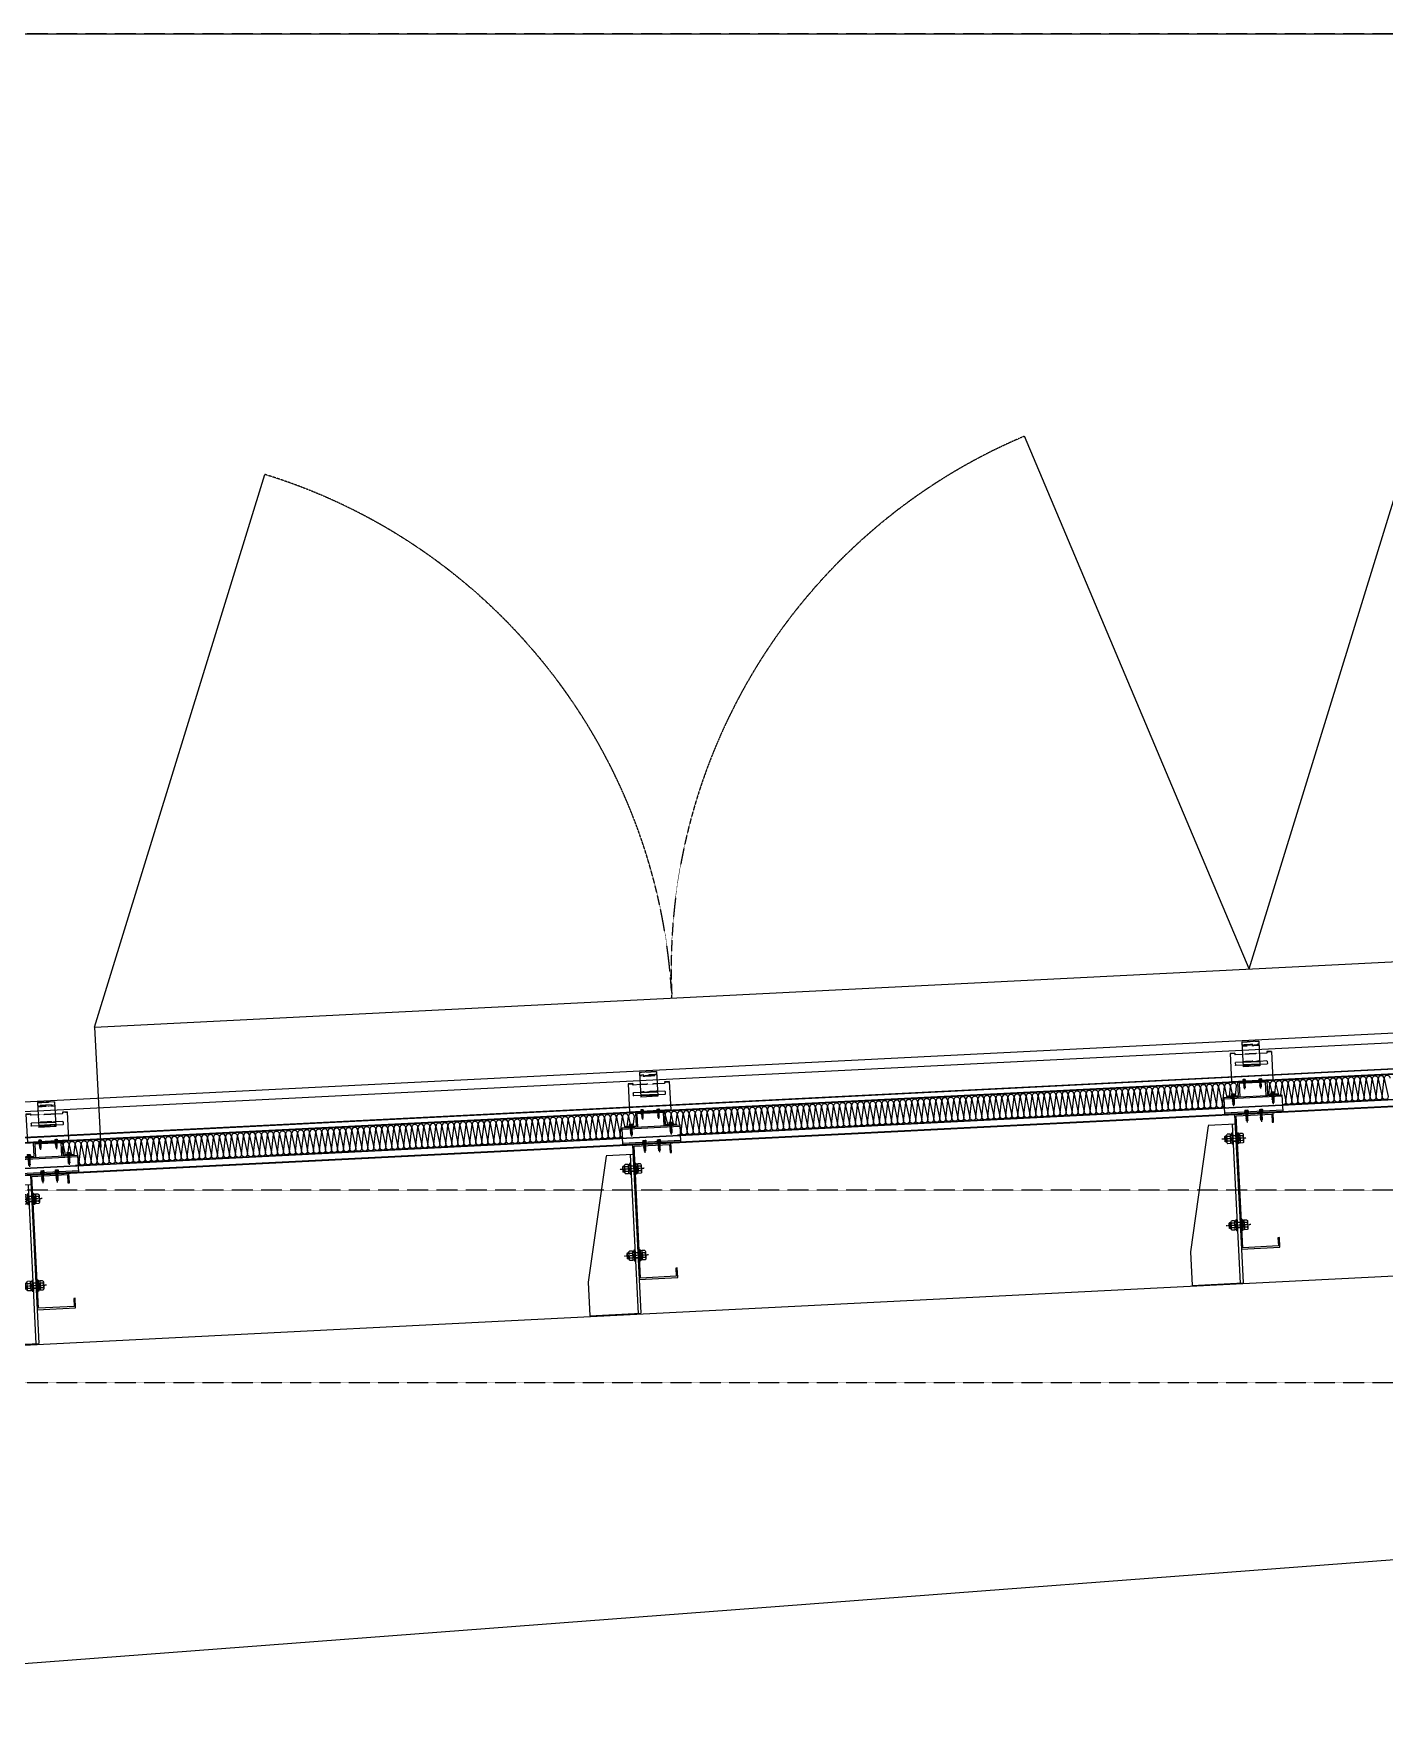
# Model space of a CAD drawing. Extents: x -599358 to 2865263, y -1062760 to 486533.
# Drawn here: x 981004 to 983808, y -666643 to -663143 of the extents above; entities that cross this region are included whole.
import ezdxf

# ---------------------------------------------------------------- set-up
doc = ezdxf.new("R2010")
doc.units = 0
for name, pattern in [('__DASH', [0.35, 0.25, -0.1]), ('CENTER', [2, 1.25, -0.25, 0.25, -0.25]), ('CENTER2', [28.575, 19.05, -3.175, 3.175, -3.175]), ('CONTINUOUS0', [0]), ('CONTINUOUS1', [0]), ('DASH', [0.35, 0.25, -0.1]), ('DOTE', [2.42, 2, -0.2, 0.02, -0.2])]:
    doc.linetypes.add(name, pattern=pattern)
for name, color, linetype in [('003_THICK', 7, 'CONTINUOUS1'), ('004_THIN', 6, 'CONTINUOUS0'), ('A-AXIS-DOTE', 14, 'DOTE'), ('A-LIN-V', 9, 'Continuous'), ('BWM', 8, 'Continuous'), ('PJ', 151, 'Continuous'), ('SEAMLOK75 - SHEET', 6, 'Continuous'), ('ZX', 1, 'CENTER2')]:
    doc.layers.add(name, color=color, linetype=linetype)
for name, color, linetype, lineweight in [('C18', 4, 'CENTER', 13), ('S-dim', 81, 'Continuous', 0), ('粗', 7, 'Continuous', 50), ('紧固件', 4, 'Continuous', 13)]:
    doc.layers.add(name, color=color, linetype=linetype, lineweight=lineweight)

# ---------------------------------------------------------------- blocks, each defined once
blk = doc.blocks.new('1231534634654')
at = {"layer": 'A-LIN-V'}
blk.add_line((-1777491.8, 580830.9), (-1777504.3, 580581.2), dxfattribs=at)
for points in [[(-1777491.8, 580830.9), (-1777025.2, 581936.5)], [(-1775094.8, 580710.3), (-1775448, 581857.1)], [(-1775094.8, 580710.3), (-1774628.2, 581815.9)], [(-1772697.8, 580589.7), (-1773051.1, 581736.5)], [(-1777491.8, 580830.9), (-1772697.8, 580589.7)], [(-1772710.4, 580340), (-1772697.8, 580589.7)]]:
    blk.add_lwpolyline(points, dxfattribs=at)
at = {"layer": 'A-LIN-V', "linetype": 'DASH'}
for centre, start, end in [((-1777491.8, 580830.9), 357.1196, 67.1196), ((-1775094.8, 580710.3), 107.1196, 177.1196), ((-1775094.8, 580710.3), 357.1196, 67.1196), ((-1772697.8, 580589.7), 107.1196, 177.1196)]:
    blk.add_arc(centre, 1200, start, end, dxfattribs=at)
blk = doc.blocks.new('42432')
at = {"layer": 'A-LIN-V', "rotation": 5.760755105663479}
blk.add_blockref('1231534634654', (125748.8, 181213.9), dxfattribs=at)
blk = doc.blocks.new('55555')
at = {"layer": 'A-LIN-V', "color": 4}
for p, q in [((350, 700), (8250, 1100)), ((350, 0), (8250, 600))]:
    blk.add_line(p, q, dxfattribs=at)
blk = doc.blocks.new('34t65')
at = {"color": 2, "ltscale": 50}
for p, q in [((1430037, 238183.4), (1430157, 238183.4)), ((1430037, 238148.4), (1430037, 238183.4)), ((1430037, 238180.9), (1430157, 238180.9)), ((1430157, 238183.4), (1430157, 238148.4)), ((1430157, 238150.9), (1430037, 238150.9)), ((1430157, 238148.4), (1430037, 238148.4))]:
    blk.add_line(p, q, dxfattribs=at)
blk = doc.blocks.new('*U1726')
at = {"layer": 'PJ'}
for p, q in [((-4.4, 0.5), (-4.4, 0)), ((4.4, 0), (-4.4, 0)), ((-4.1, 0.8), (-3.1, 1)), ((4.1, 0.8), (-4.1, 0.8)), ((-3.1, 3.9), (-3.1, 1)), ((3.1, 1), (-3.1, 1)), ((2.3, 4.2), (-2.3, 4.2)), ((-2, 0.8), (-1.5, 1)), ((-1.5, 3.9), (-1.5, 1)), ((-1.5, 0), (-1.5, -1.6)), ((1.5, 3.9), (1.5, 1)), ((2.2, 0.8), (1.5, 1)), ((1.5, 0), (1.5, -1.1)), ((3.1, 3.9), (3.1, 1)), ((4.1, 0.8), (3.1, 1)), ((4.4, 0.5), (4.4, 0)), ((-2.1, -1.9), (2.1, -1.4)), ((-2.1, -1.9), (-1.5, -1.6)), ((-2.1, -1.9), (-1.5, -2.2)), ((-2.1, -3.3), (2.1, -2.8)), ((-2.1, -3.3), (-1.5, -3)), ((-2.1, -3.3), (-1.5, -3.6)), ((-2.1, -4.7), (2.1, -4.2)), ((-2.1, -4.7), (-1.5, -4.4)), ((-2.1, -4.7), (-1.5, -5)), ((-2.1, -6.1), (2.1, -5.6)), ((-2.1, -6.1), (-1.5, -5.8)), ((-2.1, -6.1), (-1.5, -6.4)), ((-2.1, -7.5), (2.1, -7)), ((-2.1, -7.5), (-1.5, -7.2)), ((-2.1, -7.5), (-1.5, -7.8)), ((-2.1, -8.9), (2.1, -8.4)), ((-2.1, -8.9), (-1.5, -8.6)), ((-2.1, -8.9), (-1.5, -9.2)), ((-2.1, -10.3), (2.1, -9.8)), ((-2.1, -10.3), (-1.5, -10)), ((-2.1, -10.3), (-1.5, -10.6)), ((-2.1, -11.7), (2.1, -11.2)), ((-2.1, -11.7), (-1.5, -11.4)), ((-2.1, -11.7), (-1.5, -12)), ((-2.1, -13.1), (-1.5, -12.8)), ((-2.1, -13.1), (-1.1, -13)), ((-2.1, -13.1), (-1.5, -13.4)), ((-1.5, -1.6), (1.5, -1.1)), ((-1.5, -2.2), (1.5, -1.7)), ((-1.5, -2.2), (-1.5, -3)), ((-1.5, -3), (1.5, -2.5)), ((-1.5, -3.6), (1.5, -3.1)), ((-1.5, -3.6), (-1.5, -4.4)), ((-1.5, -4.4), (1.5, -3.9)), ((-1.5, -5), (1.5, -4.5)), ((-1.5, -5), (-1.5, -5.8)), ((-1.5, -5.8), (1.5, -5.3)), ((-1.5, -6.4), (1.5, -5.9)), ((-1.5, -6.4), (-1.5, -7.2)), ((-1.5, -7.2), (1.5, -6.7)), ((-1.5, -7.8), (1.5, -7.3)), ((-1.5, -7.8), (-1.5, -8.6)), ((-1.5, -8.6), (1.5, -8.1)), ((-1.5, -9.2), (1.5, -8.7)), ((-1.5, -9.2), (-1.5, -10)), ((-1.5, -10), (1.5, -9.5)), ((-1.5, -10.6), (1.5, -10.1)), ((-1.5, -10.6), (-1.5, -11.4)), ((-1.5, -11.4), (1.5, -10.9)), ((-1.5, -12), (1.5, -11.5)), ((-1.5, -12), (-1.5, -12.8)), ((-1.5, -12.8), (-1, -12.7)), ((-1.5, -13.4), (-1.5, -17.2)), ((-1.5, -13.4), (-1.3, -13.4)), ((0, -18.6), (-1.5, -17.2)), ((0, -18.6), (1.5, -17.2)), ((0.6, -12.4), (1.5, -12.3)), ((0.7, -12.8), (2.1, -12.6)), ((0.7, -13), (1.5, -12.9)), ((0.7, -13.8), (1.5, -13.7)), ((0.7, -14.2), (2.1, -14)), ((0.7, -14.4), (1.5, -14.3)), ((1.5, -0.3), (1.5, -1.1)), ((2.1, -1.4), (1.5, -1.1)), ((2.1, -1.4), (1.5, -1.7)), ((1.5, -1.7), (1.5, -2.5)), ((2.1, -2.8), (1.5, -2.5)), ((2.1, -2.8), (1.5, -3.1)), ((1.5, -3.1), (1.5, -3.9)), ((2.1, -4.2), (1.5, -3.9)), ((2.1, -4.2), (1.5, -4.5)), ((1.5, -4.5), (1.5, -5.3)), ((2.1, -5.6), (1.5, -5.3)), ((2.1, -5.6), (1.5, -5.9)), ((1.5, -5.9), (1.5, -6.7)), ((2.1, -7), (1.5, -6.7)), ((2.1, -7), (1.5, -7.3)), ((1.5, -7.3), (1.5, -8.1)), ((2.1, -8.4), (1.5, -8.1)), ((2.1, -8.4), (1.5, -8.7)), ((1.5, -8.7), (1.5, -9.5)), ((2.1, -9.8), (1.5, -9.5)), ((2.1, -9.8), (1.5, -10.1)), ((1.5, -10.1), (1.5, -10.9)), ((2.1, -11.2), (1.5, -10.9)), ((2.1, -11.2), (1.5, -11.5)), ((1.5, -11.5), (1.5, -12.3)), ((2.1, -12.6), (1.5, -12.3)), ((2.1, -12.6), (1.5, -12.9)), ((1.5, -12.9), (1.5, -13.7)), ((2.1, -14), (1.5, -13.7)), ((2.1, -14), (1.5, -14.3)), ((1.5, -14.3), (1.5, -17.2))]:
    blk.add_line(p, q, dxfattribs=at)
blk.add_lwpolyline([(0, -18.6), (0.7, -14.4), (0.7, -12.7, 0.417657), (0.4, -12.4, 0.097062), (-1, -12.7), (-1.5, -13.8)], format="xyb", dxfattribs=at)
for centre, radius, start, end in [((-4.1, 0.5), 0.3, 90, 180), ((-2.3, 3.3), 0.951, 35.4009, 144.5991), ((0, 1), 3.2, 61.0594, 118.9406), ((2.3, 3.3), 0.951, 35.4009, 144.5991), ((4.1, 0.5), 0.3, 0, 90)]:
    blk.add_arc(centre, radius, start, end, dxfattribs=at)
at = {"layer": 'ZX', "ltscale": 0.2}
blk.add_line((0, 4.9), (0, -21), dxfattribs=at)
blk = doc.blocks.new('A$C2F3B4A73')
at = {"layer": '粗', "lineweight": -2}
for p, q in [((0, 78.7), (9.6, 78.7)), ((0, 78.7), (0, 19.8)), ((9.6, 78.7), (9.6, 76.3)), ((10.4, 75.5), (25.2, 75.5)), ((25.2, 101.1), (60.4, 101.1)), ((25.2, 101.1), (25.2, 49.6)), ((60.4, 101.1), (60.4, 49.6)), ((60.4, 75.5), (75.2, 75.5)), ((76, 78.7), (85.6, 78.7)), ((76, 78.7), (76, 76.3)), ((85.6, 78.7), (85.6, 19.8)), ((9.6, 58.4), (9.6, 53.6)), ((10.4, 59.2), (25.2, 59.2)), ((10.4, 52.8), (25.2, 52.8)), ((25.2, 58.4), (60.4, 58.4)), ((25.2, 53.6), (60.4, 53.6)), ((25.2, 49.6), (60.4, 49.6)), ((60.4, 59.2), (75.2, 59.2)), ((60.4, 52.8), (75.2, 52.8)), ((76, 58.4), (76, 53.6)), ((0, 19.8), (85.6, 19.8)), ((0, 18.8), (0, 19.8)), ((0, 18.8), (85.6, 18.8)), ((14.4, 19.8), (14.4, 18.8)), ((71.2, 19.8), (71.2, 18.8)), ((85.6, 19.8), (85.6, 18.8))]:
    blk.add_line(p, q, dxfattribs=at)
at = {"layer": '粗', "linetype": 'DASH', "lineweight": -2}
for p, q in [((0, 77.7), (9.6, 77.7)), ((25.2, 100.6), (60.4, 100.6)), ((25.2, 94.7), (60.4, 94.7)), ((25.2, 92.3), (60.4, 92.3)), ((25.2, 75.5), (60.4, 75.5)), ((76, 77.7), (85.6, 77.7)), ((25.2, 60), (60.4, 60)), ((25.2, 59.2), (60.4, 59.2)), ((25.2, 52.8), (60.4, 52.8)), ((25.2, 52), (60.4, 52)), ((16, 19.8), (16, 18.8)), ((21.6, 19.8), (21.6, 18.8)), ((29.6, 19.8), (29.6, 18.8)), ((35.2, 19.8), (35.2, 18.8)), ((50.4, 19.8), (50.4, 18.8)), ((56, 19.8), (56, 18.8)), ((64, 19.8), (64, 18.8)), ((69.6, 19.8), (69.6, 18.8))]:
    blk.add_line(p, q, dxfattribs=at)
at = {"layer": '粗', "lineweight": -2}
for centre, start, end in [((10.4, 76.3), 180, 270), ((75.2, 76.3), 270, 0), ((10.4, 58.4), 90, 180), ((10.4, 53.6), 180, 270), ((75.2, 58.4), 0, 90), ((75.2, 53.6), 270, 0)]:
    blk.add_arc(centre, 0.8, start, end, dxfattribs=at)
at = {"layer": '紧固件', "color": 2, "yscale": 0.8, "zscale": 0.8}
for p, xscale in [((26.1, 19.8), 0.8), ((59.5, 19.8), -0.8)]:
    blk.add_blockref('*U1726', p, dxfattribs=dict(at, xscale=xscale))
blk = doc.blocks.new('A$C51791418')
blk.add_blockref('A$C2F3B4A73', (-42.8, -15.8))
blk = doc.blocks.new('*U1756')
at = {"layer": '003_THICK', "color": 2}
for points in [[(-11, 13.1, 0.611769), (-11, 6.5, 0.611769)], [(-11, 6.5, 0.305859), (-11, -6.5, 0.305859)], [(31.2, 6.5, 0.61177), (31.2, 13.1, 0.61177)], [(31.2, -6.5, 0.305858), (31.2, 6.5, 0.305858)], [(-11, -6.5, 0.611769), (-11, -13.1, 0.611769)], [(31.2, -13.1, 0.61177), (31.2, -6.5, 0.61177)]]:
    blk.add_lwpolyline(points, format="xyb", dxfattribs=at)
for points in [[(-13, 9.8), (-13, -9.8)], [(-11, 13.1), (-3, 13.1)], [(-11, 6.5), (-3, 6.5)], [(-3.6, 8), (-3.6, -8)], [(-3, 13.1), (-3, -13.1)], [(-3, 12.1), (1.1, 12.1)], [(-3, 0), (1.1, 4.1)], [(-3, -4.1), (1.1, 0)], [(1.1, 15), (4.1, 15)], [(1.1, 15), (1.1, -15)], [(4.1, 15), (4.1, -15)], [(4.1, 8), (16.1, 8)], [(16.1, 15), (16.1, -15)], [(16.1, 15), (19.1, 15)], [(19.1, 15), (19.1, -15)], [(19.1, 12.1), (23.2, 12.1)], [(19.1, 0), (23.2, 4.1)], [(23.2, 13.1), (23.2, -13.1)], [(23.2, 13.1), (31.2, 13.1)], [(23.2, 6.5), (31.2, 6.5)], [(33.2, 9.8), (33.2, -9.8)], [(33.2, 8), (37.5, 8)], [(37.5, 8), (37.5, -8)], [(37.5, 8), (39, 6.5)], [(39, 6.5), (39, -6.5)], [(-11, -6.5), (-3, -6.5)], [(-11, -13.1), (-3, -13.1)], [(-3, -12.1), (1.1, -12.1)], [(1.1, -15), (4.1, -15)], [(4.1, -8), (16.1, -8)], [(16.1, -15), (19.1, -15)], [(19.1, -4.1), (23.2, 0)], [(19.1, -12.1), (23.2, -12.1)], [(23.2, -6.5), (31.2, -6.5)], [(23.2, -13.1), (31.2, -13.1)], [(33.2, -8), (37.5, -8)], [(37.5, -8), (39, -6.5)]]:
    blk.add_lwpolyline(points, dxfattribs=at)
at = {"layer": '004_THIN', "color": 2}
for points in [[(-3.6, 6.5), (16.1, 6.5)], [(33.2, 6.5), (39, 6.5)], [(-3.6, -6.5), (16.1, -6.5)], [(33.2, -6.5), (39, -6.5)]]:
    blk.add_lwpolyline(points, dxfattribs=at)
at = {"layer": 'C18', "color": 1, "ltscale": 0.6}
blk.add_lwpolyline([(-21, 0), (47, 0)], dxfattribs=at)
blk = doc.blocks.new('*U1755')
at = {"layer": '003_THICK', "color": 2}
for points in [[(-11, 13.1, 0.611769), (-11, 6.5, 0.611769)], [(-11, 6.5, 0.305859), (-11, -6.5, 0.305859)], [(31.2, 6.5, 0.61177), (31.2, 13.1, 0.61177)], [(31.2, -6.5, 0.305858), (31.2, 6.5, 0.305858)], [(-11, -6.5, 0.611769), (-11, -13.1, 0.611769)], [(31.2, -13.1, 0.61177), (31.2, -6.5, 0.61177)]]:
    blk.add_lwpolyline(points, format="xyb", dxfattribs=at)
for points in [[(-13, 9.8), (-13, -9.8)], [(-11, 13.1), (-3, 13.1)], [(-11, 6.5), (-3, 6.5)], [(-3.6, 8), (-3.6, -8)], [(-3, 13.1), (-3, -13.1)], [(-3, 12.1), (1.1, 12.1)], [(-3, 0), (1.1, 4.1)], [(-3, -4.1), (1.1, 0)], [(1.1, 15), (4.1, 15)], [(1.1, 15), (1.1, -15)], [(4.1, 15), (4.1, -15)], [(4.1, 8), (16.1, 8)], [(16.1, 15), (16.1, -15)], [(16.1, 15), (19.1, 15)], [(19.1, 15), (19.1, -15)], [(19.1, 12.1), (23.2, 12.1)], [(19.1, 0), (23.2, 4.1)], [(23.2, 13.1), (23.2, -13.1)], [(23.2, 13.1), (31.2, 13.1)], [(23.2, 6.5), (31.2, 6.5)], [(33.2, 9.8), (33.2, -9.8)], [(33.2, 8), (37.5, 8)], [(37.5, 8), (37.5, -8)], [(37.5, 8), (39, 6.5)], [(39, 6.5), (39, -6.5)], [(-11, -6.5), (-3, -6.5)], [(-11, -13.1), (-3, -13.1)], [(-3, -12.1), (1.1, -12.1)], [(1.1, -15), (4.1, -15)], [(4.1, -8), (16.1, -8)], [(16.1, -15), (19.1, -15)], [(19.1, -4.1), (23.2, 0)], [(19.1, -12.1), (23.2, -12.1)], [(23.2, -6.5), (31.2, -6.5)], [(23.2, -13.1), (31.2, -13.1)], [(33.2, -8), (37.5, -8)], [(37.5, -8), (39, -6.5)]]:
    blk.add_lwpolyline(points, dxfattribs=at)
at = {"layer": '004_THIN', "color": 2}
for points in [[(-3.6, 6.5), (16.1, 6.5)], [(33.2, 6.5), (39, 6.5)], [(-3.6, -6.5), (16.1, -6.5)], [(33.2, -6.5), (39, -6.5)]]:
    blk.add_lwpolyline(points, dxfattribs=at)
at = {"layer": 'C18', "color": 1, "ltscale": 0.6}
blk.add_lwpolyline([(-21, 0), (47, 0)], dxfattribs=at)
blk = doc.blocks.new('1112')
at = {"color": 2}
blk.add_lwpolyline([(1432456, 238570.9), (1432478.5, 238570.9), (1432478.5, 238598.4), (1432538.5, 238598.4), (1432538.5, 238570.9), (1432561, 238570.9), (1432561, 238568.4), (1432536, 238568.4), (1432536, 238595.9), (1432481, 238595.9), (1432481, 238568.4), (1432456, 238568.4)], close=True, dxfattribs=at)
at = {"layer": 'S-dim', "ltscale": 10}
for p, q in [((1432412.5, 238511.6), (1432362.5, 238252.3)), ((1432412.5, 238512.7), (1432468.5, 238512.7)), ((1432462.5, 238511.6), (1432462.5, 238182.3)), ((1432362.5, 238252.3), (1432362.5, 238182.3)), ((1432468.5, 238252.3), (1432468.5, 238182.3)), ((1432362.5, 238182.3), (1432468.5, 238182.3))]:
    blk.add_line(p, q, dxfattribs=at)
at = {"layer": 'S-dim', "color": 6, "ltscale": 10}
blk.add_lwpolyline([(1432548.5, 238512.3), (1432548.5, 238532.3), (1432468.5, 238532.3), (1432468.5, 238252.3), (1432548.5, 238252.3), (1432548.5, 238272.3), (1432545.5, 238272.3), (1432545.5, 238255.3), (1432471.5, 238255.3), (1432471.5, 238529.3), (1432545.5, 238529.3), (1432545.5, 238512.3)], close=True, dxfattribs=at)
blk.add_blockref('34t65', (2411.5, 385))
at = {"xscale": -0.7500000000000001, "yscale": 0.7500000000000001, "zscale": 0.7500000000000001, "rotation": 359.9999999722328}
for name, p in [('*U1756', (1432474.6, 238482.3)), ('*U1755', (1432474.6, 238302.3))]:
    blk.add_blockref(name, p, dxfattribs=at)
at = {"layer": 'SEAMLOK75 - SHEET', "xscale": -1}
blk.add_blockref('A$C51791418', (1432508.5, 238596.4), dxfattribs=at)
at = {"layer": '紧固件', "xscale": -1.023999999801318, "yscale": 1.023999999801318, "zscale": 1.023999999801318}
for p in [(1432467.3, 238570.9), (1432549.8, 238570.9, 0), (1432493.5, 238535.9), (1432523.5, 238535.9)]:
    blk.add_blockref('*U1726', p, dxfattribs=at)

msp = doc.modelspace()

# ---------------------------------------------------------------- linework, layer by layer
at = {"color": 1, "ltscale": 50}
for p, q in [((987337.1, -665125.2), (979529.6, -665518)), ((987337.1, -665126.7), (979530.9, -665519.5))]:
    msp.add_line(p, q, dxfattribs=at)
at = {"color": 4, "ltscale": 50}
for p, q in [((979652.9, -665579.5), (987337.1, -665192.9, 0)), ((979653.4, -665564.5), (987337.1, -665177.9, 0)), ((979653.4, -665565.3), (987337.1, -665178.7, 0)), ((979653.4, -665578.7), (987337.1, -665192.1, 0))]:
    msp.add_line(p, q, dxfattribs=at)
at = {"color": 2, "ltscale": 50}
msp.add_line((979653.4, -665578.4), (987337.1, -665191.8, 0), dxfattribs=at)
at = {"layer": 'A-AXIS-DOTE', "linetype": '__DASH', "ltscale": 2}
for p, q in [((1070356.7, -663143.2), (970318.1, -663143.2)), ((1070356.7, -665543.2), (970318.1, -665543.2)), ((1070356.7, -665943.2), (970318.1, -665943.2))]:
    msp.add_line(p, q, dxfattribs=at)
at = {"layer": 'A-LIN-V'}
msp.add_line((978450.2, -663143.2), (1062246.2, -663143.2), dxfattribs=at)
at = {"layer": 'BWM', "elevation": 0}
for points in [[(983660.6, -665362.8, -0.414214), (983654.1, -665356.9), (983658.4, -665319.2, 1), (983645.9, -665319.8), (983654.1, -665356.9, -1), (983641.6, -665357.5), (983645.9, -665319.8, 1), (983633.4, -665320.4), (983641.6, -665357.5, -1), (983629.1, -665358.2), (983633.4, -665320.4, 1), (983621, -665321.1), (983629.1, -665358.2, -1), (983616.6, -665358.8), (983621, -665321.1, 1), (983608.5, -665321.7), (983616.6, -665358.8, -1), (983604.1, -665359.4), (983608.5, -665321.7, 1), (983596, -665322.3), (983604.1, -665359.4, -0.485127), (983596.7, -665365.9, -0.485127)], [(983820.7, -665311, 1), (983808.2, -665311.6), (983816.3, -665348.8, -1), (983803.9, -665349.4), (983808.2, -665311.6, 1), (983795.7, -665312.3), (983803.9, -665349.4, -1), (983791.4, -665350), (983795.7, -665312.3, 1), (983783.2, -665312.9), (983791.4, -665350, -1), (983778.9, -665350.6), (983783.2, -665312.9, 1), (983770.8, -665313.5), (983778.9, -665350.6, -1), (983766.4, -665351.3), (983770.8, -665313.5, 1), (983758.3, -665314.1), (983766.4, -665351.3, -1), (983753.9, -665351.9), (983758.3, -665314.1, 1), (983745.8, -665314.8), (983753.9, -665351.9, -1), (983741.4, -665352.5), (983745.8, -665314.8, 1), (983733.3, -665315.4), (983741.4, -665352.5, -1), (983729, -665353.2), (983733.3, -665315.4, 1), (983720.8, -665316), (983729, -665353.2, -1), (983716.5, -665353.8), (983720.8, -665316, 1), (983708.3, -665316.7), (983716.5, -665353.8, -1), (983704, -665354.4), (983708.3, -665316.7, 1), (983695.9, -665317.3), (983704, -665354.4, -1), (983691.5, -665355), (983695.9, -665317.3, 1), (983683.4, -665317.9), (983691.5, -665355, -1), (983679, -665355.7), (983683.4, -665317.9, 1), (983670.9, -665318.5), (983679, -665355.7, -1), (983666.5, -665356.3), (983670.9, -665318.5, 1), (983658.4, -665319.2), (983666.5, -665356.3, -1), (983654.1, -665356.9), (983658.4, -665319.2, 1), (983645.9, -665319.8), (983650.8, -665342.2)], [(983478.7, -665372, -0.414214), (983472.2, -665366.1), (983476.5, -665328.3, 1), (983464, -665328.9), (983472.2, -665366.1, -1), (983459.7, -665366.7), (983464, -665328.9, 1), (983451.6, -665329.6), (983459.7, -665366.7, -1), (983447.2, -665367.3), (983451.6, -665329.6, 1), (983439.1, -665330.2), (983447.2, -665367.3, -1), (983434.7, -665368), (983439.1, -665330.2, 1), (983426.6, -665330.8), (983434.7, -665368, -1), (983422.2, -665368.6), (983426.6, -665330.8, 1), (983414.1, -665331.5), (983422.2, -665368.6, -1), (983409.7, -665369.2), (983414.1, -665331.5, 1), (983401.6, -665332.1), (983409.7, -665369.2, -1), (983397.3, -665369.8), (983401.6, -665332.1, 1), (983389.1, -665332.7), (983397.3, -665369.8, -1), (983384.8, -665370.5), (983389.1, -665332.7, 1), (983376.6, -665333.3), (983384.8, -665370.5, -1), (983372.3, -665371.1), (983376.6, -665333.3, 1), (983364.2, -665334), (983372.3, -665371.1, -1), (983359.8, -665371.7), (983364.2, -665334, 1), (983351.7, -665334.6), (983359.8, -665371.7, -1), (983347.3, -665372.4), (983351.7, -665334.6, 1), (983339.2, -665335.2), (983347.3, -665372.4, -1), (983334.8, -665373), (983339.2, -665335.2, 1), (983326.7, -665335.9), (983334.8, -665373, -1), (983322.4, -665373.6), (983326.7, -665335.9, 1), (983314.2, -665336.5), (983322.4, -665373.6, -1), (983309.9, -665374.2), (983314.2, -665336.5, 1), (983301.7, -665337.1), (983309.9, -665374.2, -1), (983297.4, -665374.9), (983301.7, -665337.1, 1), (983289.3, -665337.7), (983297.4, -665374.9, -1), (983284.9, -665375.5), (983289.3, -665337.7, 1), (983276.8, -665338.4), (983284.9, -665375.5, -1), (983272.4, -665376.1), (983276.8, -665338.4, 1), (983264.3, -665339), (983272.4, -665376.1, -1), (983259.9, -665376.7), (983264.3, -665339, 1), (983251.8, -665339.6), (983259.9, -665376.7, -1), (983247.4, -665377.4), (983251.8, -665339.6, 1), (983239.3, -665340.3), (983247.4, -665377.4, -1), (983235, -665378), (983239.3, -665340.3, 1), (983226.8, -665340.9), (983235, -665378, -1), (983222.5, -665378.6), (983226.8, -665340.9, 1), (983214.4, -665341.5), (983222.5, -665378.6, -1), (983210, -665379.3), (983214.4, -665341.5, 1), (983201.9, -665342.1), (983210, -665379.3, -1), (983197.5, -665379.9), (983201.9, -665342.1, 1), (983189.4, -665342.8), (983197.5, -665379.9, -1), (983185, -665380.5), (983189.4, -665342.8, 1), (983176.9, -665343.4), (983185, -665380.5, -1), (983172.5, -665381.1), (983176.9, -665343.4, 1), (983164.4, -665344), (983172.5, -665381.1, -1), (983160.1, -665381.8), (983164.4, -665344, 1), (983151.9, -665344.7), (983160.1, -665381.8, -1), (983147.6, -665382.4), (983151.9, -665344.7, 1), (983139.4, -665345.3), (983147.6, -665382.4, -1), (983135.1, -665383), (983139.4, -665345.3, 1), (983127, -665345.9), (983135.1, -665383, -1), (983122.6, -665383.7), (983127, -665345.9, 1), (983114.5, -665346.5), (983122.6, -665383.7, -1), (983110.1, -665384.3), (983114.5, -665346.5, 1), (983102, -665347.2), (983110.1, -665384.3, -1), (983097.6, -665384.9), (983102, -665347.2, 1), (983089.5, -665347.8), (983097.6, -665384.9, -1), (983085.2, -665385.5), (983089.5, -665347.8, 1), (983077, -665348.4), (983085.2, -665385.5, -1), (983072.7, -665386.2), (983077, -665348.4, 1), (983064.5, -665349), (983072.7, -665386.2, -1), (983060.2, -665386.8), (983064.5, -665349, 1), (983052.1, -665349.7), (983060.2, -665386.8, -1), (983047.7, -665387.4), (983052.1, -665349.7, 1), (983039.6, -665350.3), (983047.7, -665387.4, -1), (983035.2, -665388.1), (983039.6, -665350.3, 1), (983027.1, -665350.9), (983035.2, -665388.1, -1), (983022.7, -665388.7), (983027.1, -665350.9, 1), (983014.6, -665351.6), (983022.7, -665388.7, -1), (983010.2, -665389.3), (983014.6, -665351.6, 1), (983002.1, -665352.2), (983010.2, -665389.3, -1), (982997.8, -665389.9), (983002.1, -665352.2, 1), (982989.6, -665352.8), (982997.8, -665389.9, -1), (982985.3, -665390.6), (982989.6, -665352.8, 1), (982977.2, -665353.4), (982985.3, -665390.6, -1), (982972.8, -665391.2), (982977.2, -665353.4, 1), (982964.7, -665354.1), (982972.8, -665391.2, -1), (982960.3, -665391.8), (982964.7, -665354.1, 1), (982952.2, -665354.7), (982960.3, -665391.8, -1), (982947.8, -665392.4), (982952.2, -665354.7, 1), (982939.7, -665355.3), (982947.8, -665392.4, -1), (982935.3, -665393.1), (982939.7, -665355.3, 1), (982927.2, -665356), (982935.3, -665393.1, -1), (982922.9, -665393.7), (982927.2, -665356, 1), (982914.7, -665356.6), (982922.9, -665393.7, -1), (982910.4, -665394.3), (982914.7, -665356.6, 1), (982902.2, -665357.2), (982910.4, -665394.3, -1), (982897.9, -665395), (982902.2, -665357.2, 1), (982889.8, -665357.8), (982897.9, -665395, -1), (982885.4, -665395.6), (982889.8, -665357.8, 1), (982877.3, -665358.5), (982885.4, -665395.6, -1), (982872.9, -665396.2), (982877.3, -665358.5, 1), (982864.8, -665359.1), (982872.9, -665396.2, -1), (982860.4, -665396.8), (982864.8, -665359.1, 1), (982852.3, -665359.7), (982860.4, -665396.8, -1), (982848, -665397.5), (982852.3, -665359.7, 1), (982839.8, -665360.4), (982848, -665397.5, -1), (982835.5, -665398.1), (982839.8, -665360.4, 1), (982827.3, -665361), (982835.5, -665398.1, -1), (982823, -665398.7), (982827.3, -665361, 1), (982814.9, -665361.6), (982823, -665398.7, -1), (982810.5, -665399.4), (982814.9, -665361.6, 1), (982802.4, -665362.2), (982810.5, -665399.4, -1), (982798, -665400), (982802.4, -665362.2, 1), (982789.9, -665362.9), (982798, -665400, -1), (982785.5, -665400.6), (982789.9, -665362.9, 1), (982777.4, -665363.5), (982785.5, -665400.6, -1), (982773, -665401.2), (982777.4, -665363.5, 1), (982764.9, -665364.1), (982773, -665401.2, -1), (982760.6, -665401.9), (982764.9, -665364.1, 1), (982752.4, -665364.7), (982760.6, -665401.9, -1), (982748.1, -665402.5), (982752.4, -665364.7, 1), (982740, -665365.4), (982748.1, -665402.5, -1), (982735.6, -665403.1), (982740, -665365.4, 1), (982727.5, -665366), (982735.6, -665403.1, -1), (982723.1, -665403.8), (982727.5, -665366, 1), (982715, -665366.6), (982723.1, -665403.8, -1), (982710.6, -665404.4), (982715, -665366.6, 1), (982702.5, -665367.3), (982710.6, -665404.4, -1), (982698.1, -665405), (982702.5, -665367.3, 1), (982690, -665367.9), (982698.1, -665405, -1), (982685.7, -665405.6), (982690, -665367.9, 1), (982677.5, -665368.5), (982685.7, -665405.6, -1), (982673.2, -665406.3), (982677.5, -665368.5, 1), (982665, -665369.1), (982673.2, -665406.3, -1), (982660.7, -665406.9), (982665, -665369.1, 1), (982652.6, -665369.8), (982660.7, -665406.9, -1), (982648.2, -665407.5), (982652.6, -665369.8, 1), (982640.1, -665370.4), (982648.2, -665407.5, -1), (982635.7, -665408.2), (982640.1, -665370.4, 1), (982627.6, -665371), (982635.7, -665408.2, -1), (982623.2, -665408.8), (982627.6, -665371, 1), (982615.1, -665371.7), (982623.2, -665408.8, -1), (982610.8, -665409.4), (982615.1, -665371.7, 1), (982602.6, -665372.3), (982610.8, -665409.4, -1), (982598.3, -665410), (982602.6, -665372.3, 1), (982590.1, -665372.9), (982598.3, -665410, -1), (982585.8, -665410.7), (982590.1, -665372.9, 1), (982577.7, -665373.5), (982585.8, -665410.7, -1), (982573.3, -665411.3), (982577.7, -665373.5, 1), (982565.2, -665374.2), (982573.3, -665411.3, -1), (982560.8, -665411.9), (982565.2, -665374.2, 1), (982552.7, -665374.8), (982560.8, -665411.9, -1), (982548.3, -665412.5), (982552.7, -665374.8, 1), (982540.2, -665375.4), (982548.3, -665412.5, -1), (982535.8, -665413.2), (982540.2, -665375.4, 1), (982527.7, -665376.1), (982535.8, -665413.2, -1), (982523.4, -665413.8), (982527.7, -665376.1, 1), (982515.2, -665376.7), (982523.4, -665413.8, -1), (982510.9, -665414.4), (982515.2, -665376.7, 1), (982502.8, -665377.3), (982510.9, -665414.4, -1), (982498.4, -665415.1), (982502.8, -665377.3, 1), (982490.3, -665377.9), (982498.4, -665415.1, -1), (982485.9, -665415.7), (982490.3, -665377.9, 1), (982477.8, -665378.6), (982485.9, -665415.7, -1), (982473.4, -665416.3), (982477.8, -665378.6, 1), (982465.3, -665379.2), (982473.4, -665416.3, -1), (982460.9, -665416.9), (982465.3, -665379.2, 1), (982452.8, -665379.8), (982460.9, -665416.9, -1), (982448.5, -665417.6), (982452.8, -665379.8, 1), (982440.3, -665380.5), (982448.5, -665417.6, -1), (982436, -665418.2), (982440.3, -665380.5, 1), (982427.8, -665381.1), (982436, -665418.2, -1), (982423.5, -665418.8), (982427.8, -665381.1, 1), (982415.4, -665381.7), (982423.5, -665418.8, -1), (982411, -665419.5), (982415.4, -665381.7, 1), (982402.9, -665382.3), (982411, -665419.5, -1), (982398.5, -665420.1), (982402.9, -665382.3, 1), (982390.4, -665383), (982395.3, -665405.4)], [(983486.7, -665348), (983489, -665327.7, 1), (983476.5, -665328.3), (983481.4, -665350.7)], [(983499.1, -665347.3), (983501.5, -665327.1, 1), (983489, -665327.7), (983493.4, -665347.6)], [(983568.7, -665343.8), (983571, -665323.6, 0.423997), (983564.3, -665317.7)], [(983581.2, -665343.2), (983583.5, -665322.9, 1), (983571, -665323.6), (983575.4, -665343.5)], [(983593.4, -665345.1), (983596, -665322.3, 1), (983583.5, -665322.9), (983588.4, -665345.4)], [(982236.7, -665410.9), (982239, -665390.6, 1), (982226.5, -665391.2), (982231.4, -665413.6)], [(982249.1, -665410.2), (982251.5, -665390, 1), (982239, -665390.6), (982243.4, -665410.5)], [(982313.1, -665407), (982315.5, -665386.7, 0.423997), (982308.7, -665380.8)], [(982325.6, -665406.4), (982328, -665386.1, 1), (982315.5, -665386.7), (982319.9, -665406.7)], [(982337.8, -665408.3), (982340.5, -665385.5, 1), (982328, -665386.1), (982332.9, -665408.5)], [(982405.1, -665426, -0.414214), (982398.5, -665420.1), (982402.9, -665382.3, 1), (982390.4, -665383), (982398.5, -665420.1, -1), (982386, -665420.7), (982390.4, -665383, 1), (982377.9, -665383.6), (982386, -665420.7, -1), (982373.6, -665421.3), (982377.9, -665383.6, 1), (982365.4, -665384.2), (982373.6, -665421.3, -1), (982361.1, -665422), (982365.4, -665384.2, 1), (982352.9, -665384.8), (982361.1, -665422, -1), (982348.6, -665422.6), (982352.9, -665384.8, 1), (982340.5, -665385.5), (982348.6, -665422.6, -0.485127), (982341.2, -665429.1, -0.485127)], [(982228.7, -665434.9, -0.414214), (982222.2, -665429), (982226.5, -665391.2, 1), (982214, -665391.8), (982222.2, -665429, -1), (982209.7, -665429.6), (982214, -665391.8, 1), (982201.6, -665392.5), (982209.7, -665429.6, -1), (982197.2, -665430.2), (982201.6, -665392.5, 1), (982189.1, -665393.1), (982197.2, -665430.2, -1), (982184.7, -665430.8), (982189.1, -665393.1, 1), (982176.6, -665393.7), (982184.7, -665430.8, -1), (982172.2, -665431.5), (982176.6, -665393.7, 1), (982164.1, -665394.3), (982172.2, -665431.5, -1), (982159.7, -665432.1), (982164.1, -665394.3, 1), (982151.6, -665395), (982159.7, -665432.1, -1), (982147.3, -665432.7), (982151.6, -665395, 1), (982139.1, -665395.6), (982147.3, -665432.7, -1), (982134.8, -665433.4), (982139.1, -665395.6, 1), (982126.6, -665396.2), (982134.8, -665433.4, -1), (982122.3, -665434), (982126.6, -665396.2, 1), (982114.2, -665396.9), (982122.3, -665434, -1), (982109.8, -665434.6), (982114.2, -665396.9, 1), (982101.7, -665397.5), (982109.8, -665434.6, -1), (982097.3, -665435.2), (982101.7, -665397.5, 1), (982089.2, -665398.1), (982097.3, -665435.2, -1), (982084.8, -665435.9), (982089.2, -665398.1, 1), (982076.7, -665398.7), (982084.8, -665435.9, -1), (982072.4, -665436.5), (982076.7, -665398.7, 1), (982064.2, -665399.4), (982072.4, -665436.5, -1), (982059.9, -665437.1), (982064.2, -665399.4, 1), (982051.7, -665400), (982059.9, -665437.1, -1), (982047.4, -665437.8), (982051.7, -665400, 1), (982039.3, -665400.6), (982047.4, -665437.8, -1), (982034.9, -665438.4), (982039.3, -665400.6, 1), (982026.8, -665401.3), (982034.9, -665438.4, -1), (982022.4, -665439), (982026.8, -665401.3, 1), (982014.3, -665401.9), (982022.4, -665439, -1), (982009.9, -665439.6), (982014.3, -665401.9, 1), (982001.8, -665402.5), (982009.9, -665439.6, -1), (981997.4, -665440.3), (982001.8, -665402.5, 1), (981989.3, -665403.1), (981997.4, -665440.3, -1), (981985, -665440.9), (981989.3, -665403.1, 1), (981976.8, -665403.8), (981985, -665440.9, -1), (981972.5, -665441.5), (981976.8, -665403.8, 1), (981964.4, -665404.4), (981972.5, -665441.5, -1), (981960, -665442.1), (981964.4, -665404.4, 1), (981951.9, -665405), (981960, -665442.1, -1), (981947.5, -665442.8), (981951.9, -665405, 1), (981939.4, -665405.7), (981947.5, -665442.8, -1), (981935, -665443.4), (981939.4, -665405.7, 1), (981926.9, -665406.3), (981935, -665443.4, -1), (981922.5, -665444), (981926.9, -665406.3, 1), (981914.4, -665406.9), (981922.5, -665444, -1), (981910.1, -665444.7), (981914.4, -665406.9, 1), (981901.9, -665407.5), (981910.1, -665444.7, -1), (981897.6, -665445.3), (981901.9, -665407.5, 1), (981889.4, -665408.2), (981897.6, -665445.3, -1), (981885.1, -665445.9), (981889.4, -665408.2, 1), (981877, -665408.8), (981885.1, -665445.9, -1), (981872.6, -665446.5), (981877, -665408.8, 1), (981864.5, -665409.4), (981872.6, -665446.5, -1), (981860.1, -665447.2), (981864.5, -665409.4, 1), (981852, -665410.1), (981860.1, -665447.2, -1), (981847.6, -665447.8), (981852, -665410.1, 1), (981839.5, -665410.7), (981847.6, -665447.8, -1), (981835.2, -665448.4), (981839.5, -665410.7, 1), (981827, -665411.3), (981835.2, -665448.4, -1), (981822.7, -665449.1), (981827, -665411.3, 1), (981814.5, -665411.9), (981822.7, -665449.1, -1), (981810.2, -665449.7), (981814.5, -665411.9, 1), (981802.1, -665412.6), (981810.2, -665449.7, -1), (981797.7, -665450.3), (981802.1, -665412.6, 1), (981789.6, -665413.2), (981797.7, -665450.3, -1), (981785.2, -665450.9), (981789.6, -665413.2, 1), (981777.1, -665413.8), (981785.2, -665450.9, -1), (981772.7, -665451.6), (981777.1, -665413.8, 1), (981764.6, -665414.4), (981772.7, -665451.6, -1), (981760.2, -665452.2), (981764.6, -665414.4, 1), (981752.1, -665415.1), (981760.2, -665452.2, -1), (981747.8, -665452.8), (981752.1, -665415.1, 1), (981739.6, -665415.7), (981747.8, -665452.8, -1), (981735.3, -665453.5), (981739.6, -665415.7, 1), (981727.2, -665416.3), (981735.3, -665453.5, -1), (981722.8, -665454.1), (981727.2, -665416.3, 1), (981714.7, -665417), (981722.8, -665454.1, -1), (981710.3, -665454.7), (981714.7, -665417, 1), (981702.2, -665417.6), (981710.3, -665454.7, -1), (981697.8, -665455.3), (981702.2, -665417.6, 1), (981689.7, -665418.2), (981697.8, -665455.3, -1), (981685.3, -665456), (981689.7, -665418.2, 1), (981677.2, -665418.8), (981685.3, -665456, -1), (981672.9, -665456.6), (981677.2, -665418.8, 1), (981664.7, -665419.5), (981672.9, -665456.6, -1), (981660.4, -665457.2), (981664.7, -665419.5, 1), (981652.2, -665420.1), (981660.4, -665457.2, -1), (981647.9, -665457.9), (981652.2, -665420.1, 1), (981639.8, -665420.7), (981647.9, -665457.9, -1), (981635.4, -665458.5), (981639.8, -665420.7, 1), (981627.3, -665421.4), (981635.4, -665458.5, -1), (981622.9, -665459.1), (981627.3, -665421.4, 1), (981614.8, -665422), (981622.9, -665459.1, -1), (981610.4, -665459.7), (981614.8, -665422, 1), (981602.3, -665422.6), (981610.4, -665459.7, -1), (981598, -665460.4), (981602.3, -665422.6, 1), (981589.8, -665423.2), (981598, -665460.4, -1), (981585.5, -665461), (981589.8, -665423.2, 1), (981577.3, -665423.9), (981585.5, -665461, -1), (981573, -665461.6), (981577.3, -665423.9, 1), (981564.9, -665424.5), (981573, -665461.6, -1), (981560.5, -665462.2), (981564.9, -665424.5, 1), (981552.4, -665425.1), (981560.5, -665462.2, -1), (981548, -665462.9), (981552.4, -665425.1, 1), (981539.9, -665425.8), (981548, -665462.9, -1), (981535.5, -665463.5), (981539.9, -665425.8, 1), (981527.4, -665426.4), (981535.5, -665463.5, -1), (981523, -665464.1), (981527.4, -665426.4, 1), (981514.9, -665427), (981523, -665464.1, -1), (981510.6, -665464.8), (981514.9, -665427, 1), (981502.4, -665427.6), (981510.6, -665464.8, -1), (981498.1, -665465.4), (981502.4, -665427.6, 1), (981490, -665428.3), (981498.1, -665465.4, -1), (981485.6, -665466), (981490, -665428.3, 1), (981477.5, -665428.9), (981485.6, -665466, -1), (981473.1, -665466.6), (981477.5, -665428.9, 1), (981465, -665429.5), (981473.1, -665466.6, -1), (981460.6, -665467.3), (981465, -665429.5, 1), (981452.5, -665430.2), (981460.6, -665467.3, -1), (981448.1, -665467.9), (981452.5, -665430.2, 1), (981440, -665430.8), (981448.1, -665467.9, -1), (981435.7, -665468.5), (981440, -665430.8, 1), (981427.5, -665431.4), (981435.7, -665468.5, -1), (981423.2, -665469.2), (981427.5, -665431.4, 1), (981415, -665432), (981423.2, -665469.2, -1), (981410.7, -665469.8), (981415, -665432, 1), (981402.6, -665432.7), (981410.7, -665469.8, -1), (981398.2, -665470.4), (981402.6, -665432.7, 1), (981390.1, -665433.3), (981398.2, -665470.4, -1), (981385.7, -665471), (981390.1, -665433.3, 1), (981377.6, -665433.9), (981385.7, -665471, -1), (981373.2, -665471.7), (981377.6, -665433.9, 1), (981365.1, -665434.5), (981373.2, -665471.7, -1), (981360.8, -665472.3), (981365.1, -665434.5, 1), (981352.6, -665435.2), (981360.8, -665472.3, -1), (981348.3, -665472.9), (981352.6, -665435.2, 1), (981340.1, -665435.8), (981348.3, -665472.9, -1), (981335.8, -665473.6), (981340.1, -665435.8, 1), (981327.7, -665436.4), (981335.8, -665473.6, -1), (981323.3, -665474.2), (981327.7, -665436.4, 1), (981315.2, -665437.1), (981323.3, -665474.2, -1), (981310.8, -665474.8), (981315.2, -665437.1, 1), (981302.7, -665437.7), (981310.8, -665474.8, -1), (981298.3, -665475.4), (981302.7, -665437.7, 1), (981290.2, -665438.3), (981298.3, -665475.4, -1), (981285.8, -665476.1), (981290.2, -665438.3, 1), (981277.7, -665438.9), (981285.8, -665476.1, -1), (981273.4, -665476.7), (981277.7, -665438.9, 1), (981265.2, -665439.6), (981273.4, -665476.7, -1), (981260.9, -665477.3), (981265.2, -665439.6, 1), (981252.8, -665440.2), (981260.9, -665477.3, -1), (981248.4, -665478), (981252.8, -665440.2, 1), (981240.3, -665440.8), (981248.4, -665478, -1), (981235.9, -665478.6), (981240.3, -665440.8, 1), (981227.8, -665441.5), (981235.9, -665478.6, -1), (981223.4, -665479.2), (981227.8, -665441.5, 1), (981215.3, -665442.1), (981223.4, -665479.2, -1), (981210.9, -665479.8), (981215.3, -665442.1, 1), (981202.8, -665442.7), (981210.9, -665479.8, -1), (981198.5, -665480.5), (981202.8, -665442.7, 1), (981190.3, -665443.3), (981198.5, -665480.5, -1), (981186, -665481.1), (981190.3, -665443.3, 1), (981177.8, -665444), (981186, -665481.1, -1), (981173.5, -665481.7), (981177.8, -665444, 1), (981165.4, -665444.6), (981173.5, -665481.7, -1), (981161, -665482.3), (981165.4, -665444.6, 1), (981152.9, -665445.2), (981161, -665482.3, -1), (981148.5, -665483), (981152.9, -665445.2, 1), (981140.4, -665445.9), (981145.3, -665468.3)], [(981063.1, -665469.9), (981065.5, -665449.6, 0.423997), (981058.7, -665443.7)], [(981075.6, -665469.3), (981078, -665449, 1), (981065.5, -665449.6), (981069.9, -665469.6)], [(981087.8, -665471.2), (981090.5, -665448.4, 1), (981078, -665449), (981082.9, -665471.4)], [(981155.1, -665488.9, -0.414214), (981148.5, -665483), (981152.9, -665445.2, 1), (981140.4, -665445.9), (981148.5, -665483, -1), (981136, -665483.6), (981140.4, -665445.9, 1), (981127.9, -665446.5), (981136, -665483.6, -1), (981123.6, -665484.2), (981127.9, -665446.5, 1), (981115.4, -665447.1), (981123.6, -665484.2, -1), (981111.1, -665484.9), (981115.4, -665447.1, 1), (981102.9, -665447.7), (981111.1, -665484.9, -1), (981098.6, -665485.5), (981102.9, -665447.7, 1), (981090.5, -665448.4), (981098.6, -665485.5, -0.485127), (981091.2, -665491.9, -0.485127)]]:
    msp.add_lwpolyline(points, format="xyb", dxfattribs=at)
at = {"layer": 'SEAMLOK75 - SHEET'}
for p, q in [((979395.5, -665440, 0), (987318.6, -665041.4, 0)), ((979396.5, -665460, 0), (987312.9, -665061.7, 0)), ((987319.7, -665115.4, 0), (979399.3, -665513.9, 0)), ((987322.3, -665116.3, 0), (979399.3, -665514.9, 0))]:
    msp.add_line(p, q, dxfattribs=at)

# ---------------------------------------------------------------- block references
at = {"rotation": 2.880198892200936}
for p in [(-435175.7, -975595.4, 0), (-436425.7, -975658.3, 0), (-437675.7, -975721.2, 0)]:
    msp.add_blockref('1112', p, dxfattribs=at)
at = {"layer": 'A-LIN-V'}
for name, p in [('55555', (979087.4, -666643.2)), ('42432', (2682197.8, -1245900.7))]:
    msp.add_blockref(name, p, dxfattribs=at)

doc.saveas('drawing.dxf')
